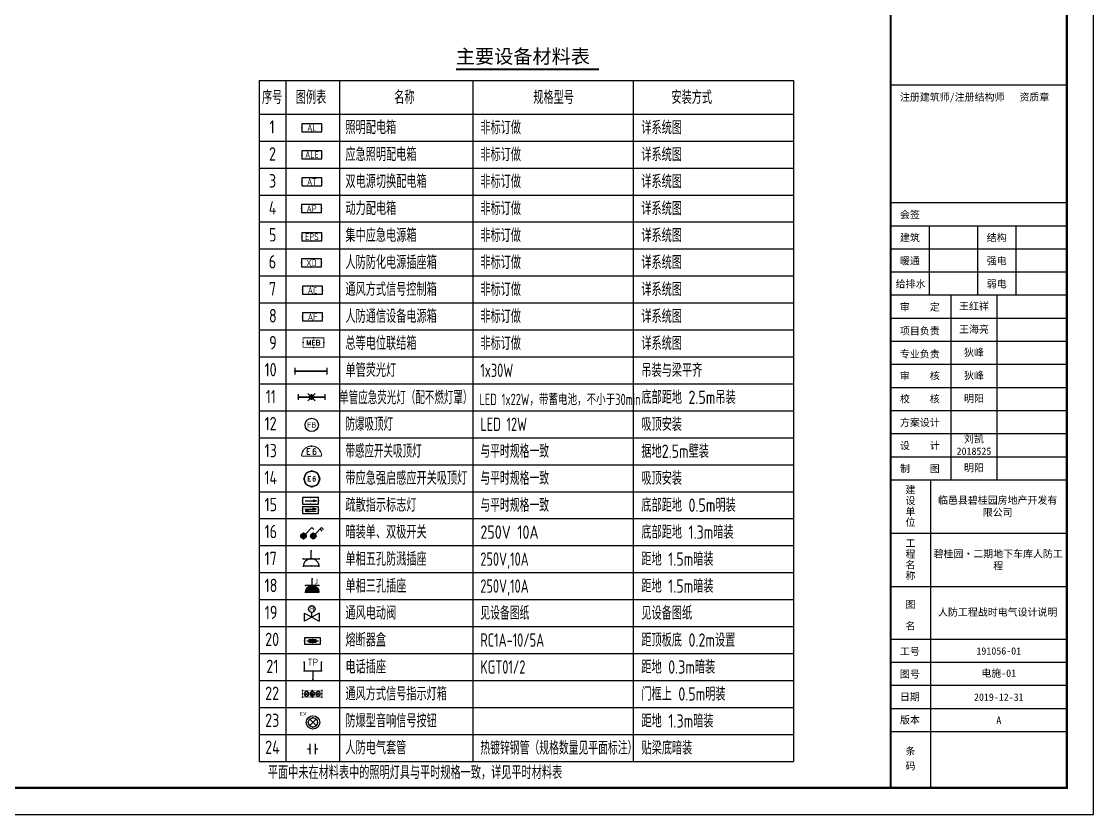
# Model space of a CAD drawing. Extents: x 1680526 to 2359975, y 920307 to 3738831.
# Drawn here: x 1828337 to 1868481, y 989707 to 1019407 of the extents above; entities that cross this region are included whole.
import ezdxf
from ezdxf.enums import TextEntityAlignment as Align

# ---------------------------------------------------------------- set-up
doc = ezdxf.new("R2010")
doc.units = 0
doc.header["$LTSCALE"] = 1000
doc.linetypes.add('A_A-(1参照)125中右$0$A_A-105右屋顶$0$窗', pattern=[0])
for name, color, linetype in [('DIM_SYMB', 3, 'Continuous'), ('ECA_TK', 7, 'Continuous'), ('EQUIP-动力', 3, 'Continuous'), ('EQUIP-安防', 3, 'Continuous'), ('EQUIP-插座', 3, 'Continuous'), ('EQUIP-照明', 3, 'Continuous'), ('EQUIP-箱柜', 3, 'Continuous'), ('EQUIP-通讯', 3, 'Continuous'), ('TEL_TEXT', 7, 'Continuous'), ('tk', 7, 'Continuous'), ('WALL', 2, 'Continuous'), ('人防电气套管', 6, 'Continuous')]:
    doc.layers.add(name, color=color, linetype=linetype)
doc.styles.add('_TCH_LABEL', font='COMPLEX', dxfattribs={"bigfont": 'GBCBIG'})
doc.styles.add('_TEL_DIM', font='TSSDENG', dxfattribs={"width": 0.8, "height": 3.5, "bigfont": 'TSSDCHN'})
doc.styles.get("Standard").update_dxf_attribs({"font": 'GBENOR', "bigfont": 'GBCBIG'})
doc.styles.add('SUNTXT', font='', dxfattribs={"height": 273})
doc.styles.add('电气字体', font='TSSDENG', dxfattribs={"width": 0.8, "height": 250, "bigfont": 'TSSDCHN'})
doc.styles.add('黑体', font='simhei.ttf', dxfattribs={"height": 10})
doc.styles.get('SUNTXT').set_extended_font_data('SimSun')

# ---------------------------------------------------------------- blocks, each defined once
blk = doc.blocks.new('10B_A1E图框')
blk.add_line((765, 184), (765, 584))
blk.add_line((765, 184), (765, 584))
blk.add_line((765, 184), (765, 584))
at = {"layer": 'ECA_TK'}
for p, q in [((765, 220.51), (831, 220.51)), ((779.58, 194.56), (779.58, 220.51)), ((797.5, 220.51), (797.5, 194.56)), ((812.08, 194.56), (812.08, 220.51)), ((765, 211.86), (831, 211.86)), ((765, 203.21), (831, 203.21)), ((787.68, 125.36), (787.68, 194.56)), ((804.77, 194.56), (804.77, 125.36)), ((765, 185.91), (831, 185.91)), ((765, 177.26), (831, 177.26)), ((765, 168.61), (831, 168.61)), ((765, 159.96), (831, 159.96)), ((765, 151.31), (831, 151.31)), ((765, 142.66), (831, 142.66)), ((765, 134.01), (831, 134.01)), ((765, 125.36), (831, 125.36)), ((780.03, 10), (780.03, 125.36)), ((765, 105.36), (831, 105.36)), ((765, 85.36), (831, 85.36)), ((831, 56.92), (765, 56.92)), ((831, 48.27), (765, 48.27)), ((831, 39.62), (765, 39.62)), ((831, 30.97), (765, 30.97))]:
    blk.add_line(p, q, dxfattribs=at)
blk.add_lwpolyline([(0, 0), (841, 0), (841, 594), (0, 594)], close=True, dxfattribs=at)
at = {"layer": 'ECA_TK', "const_width": 0.8}
blk.add_lwpolyline([(831, 10), (831, 584), (18, 584), (18, 10)], close=True, dxfattribs=at)
at = {"layer": 'ECA_TK'}
for points, const_width in [([(765, 10), (765, 584)], 0.8), ([(765, 273.16), (831, 273.16)], 0.5), ([(765, 229.16), (831, 229.16)], 0.5), ([(765, 194.56), (831, 194.56)], 0.5), ([(831, 65.57), (765, 65.57)], 0.5)]:
    blk.add_lwpolyline(points, dxfattribs=dict(at, const_width=const_width))
at = {"layer": 'ECA_TK', "linetype": 'Continuous', "style": 'SUNTXT'}
for s, height, p in [('注册建筑师/注册结构师   资质章', 2.7342, (768.5, 267.3)), ('会签', 2.734, (768.5, 223.3)), ('建筑', 2.734, (768.5, 214.65)), ('结构', 2.734, (801, 214.65)), ('暖通', 2.734, (768.5, 206)), ('强电', 2.734, (801, 206)), ('给排水', 2.734, (766.9, 197.35)), ('弱电', 2.734, (801, 197.35)), ('审    定', 2.734, (768.5, 188.7)), ('项目负责', 2.734, (768.5, 179.74)), ('专业负责', 2.734, (768.5, 171.09)), ('审    核', 2.734, (768.5, 162.93)), ('校    核', 2.734, (768.5, 154.28)), ('方案设计', 2.734, (768.5, 145.45)), ('设    计', 2.734, (768.5, 136.8)), ('制    图', 2.734, (768.5, 128.15)), ('建', 2.73, (770.59, 120.26)), ('设', 2.73, (770.59, 116.2)), ('单', 2.73, (770.59, 112.14)), ('位', 2.73, (770.59, 108.08)), ('工', 2.73, (770.59, 100.26)), ('程', 2.73, (770.59, 96.2)), ('名', 2.73, (770.59, 92.14)), ('称', 2.73, (770.59, 88.08)), ('图', 2.73, (770.59, 77.33)), ('名', 2.73, (770.59, 69.33)), ('工号', 2.734, (768.5, 59.71)), ('图号', 2.734, (768.5, 51.23)), ('日期', 2.734, (768.5, 42.72)), ('版本', 2.734, (768.5, 34.07)), ('条', 2.73, (770.59, 22.4)), ('码', 2.73, (770.59, 16.85))]:
    blk.add_text(s, height=height, dxfattribs=at).set_placement(p)
blk = doc.blocks.new('$equip_U$00000268(QXJ-1FY)')
at = {"const_width": 0.06}
blk.add_lwpolyline([(-0.72, 0), (0.72, 0), (0.72, 0.66), (-0.72, 0.66)], close=True, dxfattribs=at)
for p in [(-0.72, 0.33), (0, 0.66), (0, 0), (0.72, 0.33)]:
    blk.add_point(p)
at = {"color": 7, "style": '_TCH_LABEL'}
blk.add_attdef('$TEXT$', text='', height=0.36, dxfattribs=at).set_placement((-0.006, 0.325), align=Align.MIDDLE_CENTER)
at = {"color": 7, "style": '_TCH_LABEL', "flags": 1}
blk.add_attdef('A', text='', height=0.000025, dxfattribs=at).set_placement((0, 0), align=Align.MIDDLE_CENTER)
blk = doc.blocks.new('$equip$00001962')
for p, q in [((0.147, 0.356), (0.625, 0.833)), ((0.625, 0.833), (0.766, 0.692))]:
    blk.add_line(p, q)
blk.add_circle((0, 0.208), 0.208)
for p in [(-0.208, 0.208), (0, 0.417), (0, 0), (0.208, 0.208)]:
    blk.add_point(p)
for points in [[(-0.18, 0.313), (0.18, 0.313), (-0.208, 0.208), (0.208, 0.208)], [(-0.18, 0.104), (0.18, 0.104), (-0.208, 0.208), (0.208, 0.208)], [(-0.104, 0.389), (0.104, 0.389), (-0.18, 0.313), (0.18, 0.313)], [(-0.104, 0.028), (0.104, 0.028), (-0.18, 0.104), (0.18, 0.104)], [(0, 0.417), (0, 0.417), (-0.104, 0.389), (0.104, 0.389)], [(0, 0), (0, 0), (-0.104, 0.028), (0.104, 0.028)]]:
    blk.add_solid(points)
at = {"layer": 'TEL_TEXT', "style": '_TEL_DIM', "flags": 1}
blk.add_attdef('A', text='', height=0.00002, dxfattribs=at).set_placement((0, 0), align=Align.MIDDLE_CENTER)
blk = doc.blocks.new('$equip$00001963')
for p, q in [((0.147, 0.356), (0.625, 0.833)), ((0.625, 0.833), (0.766, 0.692)), ((0.512, 0.72), (0.653, 0.579))]:
    blk.add_line(p, q)
blk.add_circle((0, 0.208), 0.208)
for p in [(-0.208, 0.208), (0, 0.417), (0, 0), (0.208, 0.208)]:
    blk.add_point(p)
for points in [[(-0.18, 0.313), (0.18, 0.313), (-0.208, 0.208), (0.208, 0.208)], [(-0.18, 0.104), (0.18, 0.104), (-0.208, 0.208), (0.208, 0.208)], [(-0.104, 0.389), (0.104, 0.389), (-0.18, 0.313), (0.18, 0.313)], [(-0.104, 0.028), (0.104, 0.028), (-0.18, 0.104), (0.18, 0.104)], [(0, 0.417), (0, 0.417), (-0.104, 0.389), (0.104, 0.389)], [(0, 0), (0, 0), (-0.104, 0.028), (0.104, 0.028)]]:
    blk.add_solid(points)
at = {"layer": 'TEL_TEXT', "style": '_TEL_DIM', "flags": 1}
blk.add_attdef('A', text='', height=0.00002, dxfattribs=at).set_placement((0, 0), align=Align.MIDDLE_CENTER)
blk = doc.blocks.new('$equip$00002700')
for p, q in [((-0.75, 0.6), (-0.75, 0)), ((0.75, 0.6), (-0.75, 0.6)), ((-0.75, 0), (0.75, 0)), ((0.75, 0), (0.75, 0.6))]:
    blk.add_line(p, q)
at = {"const_width": 0.04}
blk.add_lwpolyline([(-0.75, 0.6), (-0.75, 0), (0.75, 0), (0.75, 0.6), (-0.75, 0.6), (-0.75, 0)], dxfattribs=at)
for p in [(-0.75, 0.3), (0, 0.6), (0, 0), (0.75, 0.3)]:
    blk.add_point(p)
at = {"color": 7}
blk.add_attdef('$TEXT$', text='', height=0.5, dxfattribs=at).set_placement((0, 0.3), align=Align.MIDDLE_CENTER)
at = {"color": 7, "style": '_TEL_DIM', "flags": 1}
for tag in ['A', 'REMARK']:
    blk.add_attdef(tag, text='', height=0.00002, dxfattribs=at).set_placement((0, 0), align=Align.MIDDLE_CENTER)
blk = doc.blocks.new('$equip$00002698')
for p, q in [((-0.75, 0.6), (-0.75, 0)), ((0.75, 0.6), (-0.75, 0.6)), ((-0.75, 0), (0.75, 0)), ((0.75, 0), (0.75, 0.6))]:
    blk.add_line(p, q)
at = {"const_width": 0.04}
blk.add_lwpolyline([(-0.75, 0.6), (-0.75, 0), (0.75, 0), (0.75, 0.6), (-0.75, 0.6), (-0.75, 0)], dxfattribs=at)
for p in [(-0.75, 0.3), (0, 0.6), (0, 0), (0.75, 0.3)]:
    blk.add_point(p)
at = {"color": 7}
blk.add_attdef('$TEXT$', text='', height=0.5, dxfattribs=at).set_placement((0, 0.3), align=Align.MIDDLE_CENTER)
at = {"color": 7, "style": '_TEL_DIM', "flags": 1}
for tag in ['A', 'REMARK']:
    blk.add_attdef(tag, text='', height=0.00002, dxfattribs=at).set_placement((0, 0), align=Align.MIDDLE_CENTER)
blk = doc.blocks.new('$equip$00001159')
for p, q in [((-1.2, 0.25), (-1.2, -0.25)), ((-1.2, 0), (1.2, 0)), ((1.2, 0.25), (1.2, -0.25))]:
    blk.add_line(p, q)
at = {"const_width": 0.14}
blk.add_lwpolyline([(-1.2, 0), (1.2, 0)], dxfattribs=at)
at = {"layer": 'EQUIP-照明'}
for p in [(-1.2, 0), (0, 0), (1.2, 0)]:
    blk.add_point(p, dxfattribs=at)
at = {"layer": 'EQUIP-照明', "flags": 9}
blk.add_attdef('A', (0, 0), '', height=0.00002, dxfattribs=at)
blk = doc.blocks.new('$equip$00001867')
for p, q in [((-0.5, 0.499), (-0.5, 0.999)), ((0.5, 0.999), (0.5, 0.499)), ((0.5, 0.499), (-0.5, 0.499)), ((0, 0.5), (0, 0))]:
    blk.add_line(p, q)
for p in [(-0.5, 0.999), (0.5, 0.999), (-0.5, 0.499), (0, 0), (0.5, 0.499)]:
    blk.add_point(p)
at = {"color": 7, "style": '_TEL_DIM'}
blk.add_attdef('$TEXT$', text='', height=0.4, dxfattribs=at).set_placement((0, 0.999), align=Align.MIDDLE_CENTER)
at = {"color": 7, "style": '_TEL_DIM', "flags": 1}
blk.add_attdef('A', text='', height=0.00002, dxfattribs=at).set_placement((0, 0), align=Align.MIDDLE_CENTER)
blk = doc.blocks.new('通风方式灯箱')
at = {"layer": 'EQUIP-安防'}
for p, q in [((-280, 61), (-156, -62)), ((-265, -45), (-156, 62)), ((-62, 61), (63, -62)), ((0, 0), (-61, -61)), ((0, 0), (63, 62)), ((0, 0), (63, -62)), ((155, 61), (280, -62)), ((171, -45), (280, 62)), ((-264, -45), (-280, -61)), ((-265, -45), (-265, -45)), ((-46, -46), (-61, -61)), ((-46, -46), (-46, -46)), ((-35, -80), (22, -22)), ((-2, -87), (43, -42)), ((172, -45), (156, -61)), ((171, -45), (171, -45))]:
    blk.add_line(p, q, dxfattribs=at)
at = {"layer": 'EQUIP-安防', "const_width": 22.8}
blk.add_lwpolyline([(-370, -123), (361, -123), (361, 123), (-370, 123), (-370, -133)], dxfattribs=at)
at = {"layer": 'EQUIP-安防'}
for centre, start, end in [((-217, 0), 0, 180), ((-217, 0), 180, 360), ((1, 0), 0, 180), ((1, 0), 180, 360), ((218, 0), 0, 180), ((218, 0), 180, 360), ((1, 0), 224.6186, 315.1352)]:
    blk.add_arc(centre, 87.4, start, end, dxfattribs=at)
blk = doc.blocks.new('$equip_U$00000071(TT)')
for p in [(-0.404, 0.272), (-0.404, 0.136), (-0.404, 0), (0, 0.272), (0, 0), (0.404, 0.272), (0.404, 0.142), (0.404, 0)]:
    blk.add_point(p)
at = {"color": 84, "linetype": 'Continuous', "xscale": 0.001104914045168183, "yscale": 0.001104914045168183, "zscale": 0.001104914045168183, "rotation": 180}
blk.add_blockref('通风方式灯箱', (-0.005, 0.136), dxfattribs=at)
at = {"color": 7, "style": '_TEL_DIM', "flags": 1}
for tag in ['A', 'REMARK']:
    blk.add_attdef(tag, text='', height=0.0000111, dxfattribs=at).set_placement((0, 0), align=Align.MIDDLE_CENTER)
blk = doc.blocks.new('$equip_U$00000075(TT)')
for p in [(-0.615, 0.137), (-0.009, 0.349), (0, 0.29), (0.597, 0.145), (-0.009, -0.058)]:
    blk.add_point(p)
at = {"xscale": 1.5, "yscale": 1.5, "zscale": 1.5, "rotation": 180}
blk.add_blockref('$equip_U$00000071(TT)', (-0.009, 0.349), dxfattribs=at)
at = {"color": 7, "style": '_TEL_DIM', "flags": 1}
for tag in ['A', 'REMARK']:
    blk.add_attdef(tag, text='', height=0.0000167, dxfattribs=at).set_placement((0, 0), align=Align.MIDDLE_CENTER)
blk = doc.blocks.new('$equip$00001490')
at = {"color": 0}
for p, q in [((0, 0.5), (0, 1)), ((-0.5, 0.5), (0.5, 0.5)), ((-0.497, 0.05), (0.497, 0.05))]:
    blk.add_line(p, q, dxfattribs=at)
blk.add_arc((0, 0), 0.5, 0, 180, dxfattribs=at)
for p in [(0, 1), (-0.5, 0.5), (0, 0.05), (0.5, 0.5)]:
    blk.add_point(p)
at = {"flags": 9}
blk.add_attdef('A', (0, 0), '', height=0.00002, dxfattribs=at)
blk = doc.blocks.new('$equip$00002601')
for p, q in [((-0.55, -0.9), (-0.55, -0.3)), ((-0.55, -0.3), (0.55, -0.9)), ((0.55, -0.3), (-0.55, -0.9)), ((0, -0.6), (0, -0.25)), ((0.55, -0.3), (0.55, -0.9))]:
    blk.add_line(p, q)
blk.add_circle((0, 0), 0.25)
for p in [(-0.25, 0), (0, 0.25), (0.25, 0), (-0.55, -0.6), (0.55, -0.6)]:
    blk.add_point(p)
at = {"color": 7, "style": '_TEL_DIM'}
blk.add_attdef('$TEXT$', text='', height=0.3, dxfattribs=at).set_placement((0, 0), align=Align.MIDDLE_CENTER)
at = {"color": 7, "style": '_TEL_DIM', "flags": 1}
blk.add_attdef('A', text='', height=0.00002, dxfattribs=at).set_placement((0, 0), align=Align.MIDDLE_CENTER)
blk = doc.blocks.new('$equip$00002708')
for p, q in [((-0.75, 0.6), (-0.75, 0)), ((0.75, 0.6), (-0.75, 0.6)), ((-0.75, 0), (0.75, 0)), ((0.75, 0), (0.75, 0.6))]:
    blk.add_line(p, q)
at = {"const_width": 0.04}
blk.add_lwpolyline([(-0.75, 0.6), (-0.75, 0), (0.75, 0), (0.75, 0.6), (-0.75, 0.6), (-0.75, 0)], dxfattribs=at)
for p in [(-0.75, 0.3), (0, 0.6), (0, 0), (0.75, 0.3)]:
    blk.add_point(p)
at = {"color": 7}
blk.add_attdef('$TEXT$', text='', height=0.5, dxfattribs=at).set_placement((0, 0.3), align=Align.MIDDLE_CENTER)
at = {"color": 7, "style": '_TEL_DIM', "flags": 1}
for tag in ['A', 'REMARK']:
    blk.add_attdef(tag, text='', height=0.00002, dxfattribs=at).set_placement((0, 0), align=Align.MIDDLE_CENTER)
blk = doc.blocks.new('$equip$00002705')
for p, q in [((-0.75, 0.6), (-0.75, 0)), ((0.75, 0.6), (-0.75, 0.6)), ((-0.75, 0), (0.75, 0)), ((0.75, 0), (0.75, 0.6))]:
    blk.add_line(p, q)
at = {"const_width": 0.04}
blk.add_lwpolyline([(-0.75, 0.6), (-0.75, 0), (0.75, 0), (0.75, 0.6), (-0.75, 0.6), (-0.75, 0)], dxfattribs=at)
for p in [(-0.75, 0.3), (0, 0.6), (0, 0), (0.75, 0.3)]:
    blk.add_point(p)
at = {"color": 7}
blk.add_attdef('$TEXT$', text='', height=0.5, dxfattribs=at).set_placement((0, 0.3), align=Align.MIDDLE_CENTER)
at = {"color": 7, "style": '_TEL_DIM', "flags": 1}
for tag in ['A', 'REMARK']:
    blk.add_attdef(tag, text='', height=0.00002, dxfattribs=at).set_placement((0, 0), align=Align.MIDDLE_CENTER)
blk = doc.blocks.new('$equip$00002699')
for p, q in [((-0.75, 0.6), (-0.75, 0)), ((0.75, 0.6), (-0.75, 0.6)), ((-0.75, 0), (0.75, 0)), ((0.75, 0), (0.75, 0.6))]:
    blk.add_line(p, q)
at = {"const_width": 0.04}
blk.add_lwpolyline([(-0.75, 0.6), (-0.75, 0), (0.75, 0), (0.75, 0.6), (-0.75, 0.6), (-0.75, 0)], dxfattribs=at)
for p in [(-0.75, 0.3), (0, 0.6), (0, 0), (0.75, 0.3)]:
    blk.add_point(p)
at = {"color": 7}
blk.add_attdef('$TEXT$', text='', height=0.5, dxfattribs=at).set_placement((0, 0.3), align=Align.MIDDLE_CENTER)
at = {"color": 7, "style": '_TEL_DIM', "flags": 1}
for tag in ['A', 'REMARK']:
    blk.add_attdef(tag, text='', height=0.00002, dxfattribs=at).set_placement((0, 0), align=Align.MIDDLE_CENTER)
blk = doc.blocks.new('$equip$00001764')
for p, q in [((-0.5, 1.05), (-0.5, 1)), ((-0.5, 1), (0.5, 1)), ((0.5, 1.05), (0.5, 1)), ((0.5, 0.5), (-0.5, 0.5)), ((0, 0.5), (0, 0))]:
    blk.add_line(p, q)
blk.add_arc((0, 1), 0.5, 180, 0)
for p in [(-0.5, 0.5), (0, 0), (0.5, 0.5)]:
    blk.add_point(p)
for points in [[(0.433, 0.75), (-0.433, 0.75), (0.5, 1), (-0.5, 1)], [(0.25, 0.567), (-0.25, 0.567), (0.433, 0.75), (-0.433, 0.75)], [(0, 0.5), (0, 0.5), (0.25, 0.567), (-0.25, 0.567)]]:
    blk.add_solid(points)
at = {"color": 7, "style": '_TEL_DIM'}
blk.add_attdef('$TEXT$', text='', height=0.4, dxfattribs=at).set_placement((0.303, 0.211), align=Align.MIDDLE_CENTER)
at = {"color": 7, "style": '_TEL_DIM', "flags": 1}
blk.add_attdef('A', text='', height=0.00002, dxfattribs=at).set_placement((0, 0), align=Align.MIDDLE_CENTER)
blk = doc.blocks.new('$equip$00002542')
h = blk.add_hatch(color=256)
h.paths.add_polyline_path([(-0.215, 0.29), (-0.503, 0.218), (-0.215, 0.218)])
h.paths.add_polyline_path([(-0.215, 0.218), (-0.503, 0.218), (-0.215, 0.146)])
h.paths.add_polyline_path([(0.215, 0.472), (0.215, 0.328), (0.503, 0.4)])
for p, q in [((-0.72, 0.6), (-0.72, 0)), ((0.72, 0.6), (-0.72, 0.6)), ((-0.72, 0), (0.72, 0)), ((-0.215, 0.29), (-0.503, 0.218)), ((-0.503, 0.218), (-0.215, 0.146)), ((-0.215, 0.146), (-0.215, 0.29)), ((0.215, 0.472), (0.215, 0.328)), ((0.503, 0.4), (0.215, 0.472)), ((0.215, 0.328), (0.503, 0.4)), ((0.72, 0), (0.72, 0.6))]:
    blk.add_line(p, q)
at = {"color": 7}
for p, q in [((-0.505, 0.4), (0.455, 0.4)), ((-0.503, 0.218), (0.505, 0.218))]:
    blk.add_line(p, q, dxfattribs=at)
at = {"const_width": 0.04}
blk.add_lwpolyline([(-0.72, 0.6), (-0.72, 0), (0.72, 0), (0.72, 0.6), (-0.72, 0.6), (-0.72, 0)], dxfattribs=at)
for p in [(-0.72, 0.3), (0, 0.6), (0, 0), (0.72, 0.3)]:
    blk.add_point(p)
at = {"color": 7, "style": '_TEL_DIM', "flags": 1}
blk.add_attdef('A', text='', height=0.00002, dxfattribs=at).set_placement((0, 0), align=Align.MIDDLE_CENTER)
blk = doc.blocks.new('$equip$00002540')
blk.add_hatch(color=256).paths.add_polyline_path([(0.24, 0.372), (0.24, 0.228), (0.528, 0.3)])
for p, q in [((-0.72, 0.6), (-0.72, 0)), ((0.72, 0.6), (-0.72, 0.6)), ((-0.72, 0), (0.72, 0)), ((0.24, 0.372), (0.24, 0.228)), ((0.528, 0.3), (0.24, 0.372)), ((0.24, 0.228), (0.528, 0.3)), ((0.72, 0), (0.72, 0.6))]:
    blk.add_line(p, q)
at = {"color": 7}
blk.add_line((-0.48, 0.3), (0.48, 0.3), dxfattribs=at)
at = {"const_width": 0.06}
blk.add_lwpolyline([(-0.72, 0.6), (-0.72, 0), (0.72, 0), (0.72, 0.6), (-0.72, 0.6), (-0.72, 0)], dxfattribs=at)
for p in [(-0.72, 0.3), (0, 0.6), (0, 0), (0.72, 0.3)]:
    blk.add_point(p)
at = {"color": 7, "style": '_TEL_DIM', "flags": 1}
blk.add_attdef('A', text='', height=0.00002, dxfattribs=at).set_placement((0, 0), align=Align.MIDDLE_CENTER)
blk = doc.blocks.new('$equip$00001838')
blk.add_circle((0, 0), 0.5)
at = {"color": 7, "style": '_TEL_DIM'}
blk.add_attdef('$TEXT$', text='', height=0.4, dxfattribs=at).set_placement((0, 0), align=Align.MIDDLE_CENTER)
at = {"color": 7, "style": '_TEL_DIM', "flags": 1}
blk.add_attdef('A', text='', height=0.00002, dxfattribs=at).set_placement((0, 0), align=Align.MIDDLE_CENTER)
blk = doc.blocks.new('$equip$00002522')
for p, q in [((-0.35, 0.35), (0.35, -0.35)), ((0.35, 0.35), (-0.35, -0.35))]:
    blk.add_line(p, q)
at = {"const_width": 0.02}
blk.add_lwpolyline([(0, 0.5, -1), (0, -0.5, -1), (0, 0.5, -0.256099)], format="xyb", dxfattribs=at)
blk.add_circle((0, 0), 0.5)
for p in [(-0.5, 0), (0, 0.5), (0.5, 0), (0, -0.5)]:
    blk.add_point(p)
at = {"color": 7, "style": '_TEL_DIM', "flags": 1}
blk.add_attdef('A', text='', height=0.00002, dxfattribs=at).set_placement((0, 0), align=Align.MIDDLE_CENTER)
at = {"color": 7, "style": '_TEL_DIM'}
blk.add_attdef('$TEXT$', text='', height=0.4, dxfattribs=at).set_placement((0.84, -0.39), align=Align.MIDDLE_CENTER)
blk = doc.blocks.new('TG11')
at = {"layer": '人防电气套管', "const_width": 50}
for points in [[(350, 100), (-50, 100)], [(150, 200), (150, 100)], [(350, -100), (-50, -100)], [(150, -100), (150, -200)]]:
    blk.add_lwpolyline(points, dxfattribs=at)
at = {"layer": '人防电气套管'}
blk.add_circle((150, 0), 0.00936, dxfattribs=at)
blk = doc.blocks.new('$equip_U$00000100(SKY-20180319PKB)')
for p, q in [((-1.2, 0.25), (-1.2, -0.25)), ((-1.2, 0), (1.2, 0)), ((0.333, 0.333), (-0.333, -0.333)), ((-0.333, 0.333), (0.333, -0.333)), ((1.2, 0.25), (1.2, -0.25))]:
    blk.add_line(p, q)
at = {"const_width": 0.14}
blk.add_lwpolyline([(-1.2, 0), (1.2, 0)], dxfattribs=at)
blk.add_circle((0, 0), 0.2)
for p in [(-1.2, 0), (0, 0.2), (1.2, 0), (0, -0.2)]:
    blk.add_point(p)
for points in [[(-0.173, 0.1), (0.173, 0.1), (-0.2, 0), (0.2, 0)], [(-0.173, -0.1), (0.173, -0.1), (-0.2, 0), (0.2, 0)], [(-0.1, 0.173), (0.1, 0.173), (-0.173, 0.1), (0.173, 0.1)], [(0, 0.2), (0, 0.2), (-0.1, 0.173), (0.1, 0.173)], [(-0.1, -0.173), (0.1, -0.173), (-0.173, -0.1), (0.173, -0.1)], [(0, -0.2), (0, -0.2), (-0.1, -0.173), (0.1, -0.173)]]:
    blk.add_solid(points)
at = {"layer": 'TEL_TEXT', "style": '_TEL_DIM', "flags": 1}
blk.add_attdef('A', text='', height=0.00002, dxfattribs=at).set_placement((0, 0), align=Align.MIDDLE_CENTER)
blk = doc.blocks.new('$equip$00001422')
for p, q in [((0.75, 0.6), (-0.75, 0.6)), ((-0.75, 0.6), (-0.75, 0)), ((-0.75, 0), (0.75, 0)), ((-0.55, 0.3), (0.55, 0.3)), ((0.75, 0), (0.75, 0.6))]:
    blk.add_line(p, q)
blk.add_lwpolyline([(-0.35, 0.4), (-0.35, 0.2), (0.35, 0.2), (0.35, 0.4)], close=True)
for p in [(-0.75, 0.3), (0, 0.6), (0, 0), (0.75, 0.3)]:
    blk.add_point(p)
at = {"style": '_TCH_LABEL', "flags": 9}
blk.add_attdef('A', (0, 0), '', height=0.00002, dxfattribs=at)
blk = doc.blocks.new('$equip_U$00000554(SKY-20170330TZX)')
at = {"color": 7, "lineweight": 0}
for p, q in [((-0.223, 0.15), (-0.074, 0.15)), ((-0.223, -0.15), (-0.223, 0.15)), ((-0.223, 0.007), (-0.131, 0.007)), ((0.086, 0.093), (0.075, 0.021)), ((0.075, 0.021), (0.075, -0.05)), ((0.109, 0.136), (0.086, 0.093)), ((0.109, 0.021), (0.086, -0.007)), ((0.143, 0.15), (0.109, 0.136)), ((0.143, 0.036), (0.109, 0.021)), ((0.166, 0.15), (0.143, 0.15)), ((0.154, 0.036), (0.143, 0.036)), ((0.189, 0.021), (0.154, 0.036)), ((0.2, 0.136), (0.166, 0.15)), ((0.212, -0.007), (0.189, 0.021)), ((0.212, 0.107), (0.2, 0.136)), ((-0.223, -0.15), (-0.074, -0.15)), ((0.086, -0.007), (0.075, -0.05)), ((0.075, -0.05), (0.086, -0.107)), ((0.086, -0.107), (0.109, -0.136)), ((0.109, -0.136), (0.143, -0.15)), ((0.143, -0.15), (0.154, -0.15)), ((0.154, -0.15), (0.189, -0.136)), ((0.189, -0.136), (0.212, -0.107)), ((0.223, -0.05), (0.212, -0.007)), ((0.212, -0.107), (0.223, -0.064)), ((0.223, -0.064), (0.223, -0.05))]:
    blk.add_line(p, q, dxfattribs=at)
at = {"lineweight": 0}
for radius in [0.5, 0.46]:
    blk.add_circle((0, 0), radius, dxfattribs=at)
for p in [(-0.5, 0), (0, 0.5), (0.5, 0), (0, -0.5)]:
    blk.add_point(p)
at = {"color": 7, "style": '_TEL_DIM', "flags": 1}
for tag in ['A', 'REMARK']:
    blk.add_attdef(tag, text='', height=0.00002, dxfattribs=at).set_placement((0, 0), align=Align.MIDDLE_CENTER)
blk = doc.blocks.new('$equip_U$00000555(SKY-20170330TZX)')
at = {"color": 7, "lineweight": 0}
for p, q in [((-0.223, 0.37), (-0.074, 0.37)), ((-0.223, 0.07), (-0.223, 0.37)), ((-0.223, 0.227), (-0.131, 0.227)), ((-0.223, 0.07), (-0.074, 0.07)), ((0.086, 0.313), (0.075, 0.241)), ((0.075, 0.241), (0.075, 0.17)), ((0.086, 0.213), (0.075, 0.17)), ((0.075, 0.17), (0.086, 0.113)), ((0.109, 0.356), (0.086, 0.313)), ((0.109, 0.241), (0.086, 0.213)), ((0.086, 0.113), (0.109, 0.084)), ((0.143, 0.37), (0.109, 0.356)), ((0.143, 0.256), (0.109, 0.241)), ((0.109, 0.084), (0.143, 0.07)), ((0.166, 0.37), (0.143, 0.37)), ((0.154, 0.256), (0.143, 0.256)), ((0.143, 0.07), (0.154, 0.07)), ((0.189, 0.241), (0.154, 0.256)), ((0.154, 0.07), (0.189, 0.084)), ((0.2, 0.356), (0.166, 0.37)), ((0.212, 0.213), (0.189, 0.241)), ((0.189, 0.084), (0.212, 0.113)), ((0.212, 0.327), (0.2, 0.356)), ((0.223, 0.17), (0.212, 0.213)), ((0.212, 0.113), (0.223, 0.156)), ((0.223, 0.156), (0.223, 0.17))]:
    blk.add_line(p, q, dxfattribs=at)
at = {"lineweight": 0, "const_width": 0.05}
blk.add_lwpolyline([(-0.5, 0), (0.5, 0, 1), (-0.5, 0, 1)], format="xyb", dxfattribs=at)
for p in [(-0.433, 0.25), (0, 0.5), (0.433, 0.25)]:
    blk.add_point(p)
at = {"color": 7, "style": '_TEL_DIM', "flags": 1}
for tag in ['A', 'REMARK']:
    blk.add_attdef(tag, text='', height=0.00002, dxfattribs=at).set_placement((0, 0), align=Align.MIDDLE_CENTER)

msp = doc.modelspace()

# ---------------------------------------------------------------- linework, layer by layer
msp.add_line((1837242.6, 1002807.5), (1857242.6, 1002807.5))
at = {"layer": 'DIM_SYMB', "const_width": 70}
msp.add_lwpolyline([(1844602.4, 1017616.1), (1849964.4, 1017616.1)], dxfattribs=at)
at = {"layer": 'EQUIP-照明'}
msp.add_circle((1839253.7, 993158.4), 250, dxfattribs=at)
at = {"layer": 'WALL', "color": 7}
for p, q in [((1837242.6, 1017199.6), (1857242.6, 1017199.6)), ((1837242.6, 1017199.6), (1837242.6, 991697.9)), ((1838242.6, 1017199.6), (1838242.6, 991697.9)), ((1840242.6, 1017199.6), (1840242.6, 991697.9)), ((1845242.6, 1017199.6), (1845242.6, 991697.9)), ((1851242.6, 1017199.6), (1851242.6, 991697.9)), ((1857242.6, 1017199.6), (1857242.6, 991697.9)), ((1837242.6, 1015937.1), (1857242.6, 1015937.1)), ((1837242.6, 1015937.1), (1857242.6, 1015937.1)), ((1837242.6, 1014927.1), (1857242.6, 1014927.1)), ((1837242.6, 1013917.2), (1857242.6, 1013917.2)), ((1837242.6, 1012907.2), (1857242.6, 1012907.2)), ((1837242.6, 1011897.2), (1857242.6, 1011897.2)), ((1837242.6, 1010887.3), (1857242.6, 1010887.3)), ((1837242.6, 1009877.3), (1857242.6, 1009877.3)), ((1837242.6, 1008867.3), (1857242.6, 1008867.3)), ((1837242.6, 1007857.4), (1857242.6, 1007857.4)), ((1837242.6, 1006847.4), (1857242.6, 1006847.4)), ((1837242.6, 1005837.4), (1857242.6, 1005837.4)), ((1837242.6, 1004827.4), (1857242.6, 1004827.4)), ((1837242.6, 1003817.5), (1857242.6, 1003817.5)), ((1837242.6, 1001797.5), (1857242.6, 1001797.5)), ((1837242.6, 1000787.6), (1857242.6, 1000787.6)), ((1837242.6, 999777.6), (1857242.6, 999777.6)), ((1837242.6, 998767.6), (1857242.6, 998767.6)), ((1837242.6, 997757.7), (1857242.6, 997757.7)), ((1837242.6, 996747.7), (1857242.6, 996747.7)), ((1837242.6, 995737.7), (1857242.6, 995737.7)), ((1837242.6, 994727.8), (1857242.6, 994727.8)), ((1837242.6, 993717.8), (1857242.6, 993717.8)), ((1837242.6, 992707.8), (1857242.6, 992707.8)), ((1837242.6, 991697.9), (1857242.6, 991697.9))]:
    msp.add_line(p, q, dxfattribs=at)

# ---------------------------------------------------------------- block references
at = {"layer": 'EQUIP-动力', "xscale": 500, "yscale": 500, "zscale": 500}
msp.add_blockref('$equip$00002601', (1839211.7, 997404.1), dxfattribs=at).add_auto_attribs({'$TEXT$': 'M'})
at = {"layer": 'EQUIP-安防', "xscale": 600, "yscale": 600, "zscale": 600}
msp.add_blockref('$equip_U$00000075(TT)', (1839228.5, 994144.2), dxfattribs=at)
at = {"layer": 'EQUIP-插座', "xscale": 600, "yscale": 600, "zscale": 600}
msp.add_blockref('$equip$00001490', (1839189, 998986.4), dxfattribs=at)
at = {"layer": 'EQUIP-插座'}
ref = msp.add_blockref('$equip$00001764', (1839224.2, 998536.9), dxfattribs=dict(at, xscale=-500, yscale=500, zscale=500, rotation=180))
ref.add_attrib('$TEXT$', 'J', dxfattribs={"layer": '0', "color": 7, "height": 200, "style": '_TEL_DIM'}).set_placement((1839375.8, 998431.4), align=Align.MIDDLE_CENTER)
at = {"layer": 'EQUIP-照明'}
for name, p, xscale, yscale, zscale in [('$equip$00001159', (1839176.6, 1006309.6), 500, 500, 500), ('$equip_U$00000100(SKY-20180319PKB)', (1839198.9, 1005340.6), 420, 420, 420), ('$equip_U$00000555(SKY-20170330TZX)', (1839201.5, 1003133.1), 750, 750, 750), ('$equip_U$00000554(SKY-20170330TZX)', (1839211.3, 1002278), 600, 600, 600), ('$equip$00002540', (1839164.2, 1001330.6), 416.6666666667443, 416.6666666667443, 416.6666666667443), ('$equip$00002542', (1839164.2, 1000980.6), 416.6666666667443, 416.6666666667443, 416.6666666667443)]:
    msp.add_blockref(name, p, dxfattribs=dict(at, xscale=xscale, yscale=yscale, zscale=zscale))
at = {"layer": 'EQUIP-照明', "xscale": 500, "yscale": 500, "zscale": 500}
msp.add_blockref('$equip$00001838', (1839205.1, 1004297.3), dxfattribs=at).add_auto_attribs({'$TEXT$': 'FB'})
at = {"layer": 'EQUIP-照明', "linetype": 'A_A-(1参照)125中右$0$A_A-105右屋顶$0$窗', "xscale": 500, "yscale": 500, "zscale": 500}
for name, p in [('$equip$00001962', (1838898.6, 1000034.2)), ('$equip$00001963', (1839264, 1000034.2))]:
    msp.add_blockref(name, p, dxfattribs=at)
at = {"layer": 'EQUIP-照明'}
ref = msp.add_blockref('$equip$00002522', (1839253.7, 993158.4), dxfattribs=dict(at, xscale=350, yscale=350, zscale=350))
ref.add_attrib('$TEXT$', 'EX', dxfattribs={"layer": '0', "color": 7, "height": 140, "style": '_TEL_DIM'}).set_placement((1838894.1, 993475.9), align=Align.MIDDLE_CENTER)
at = {"layer": 'EQUIP-箱柜'}
for name, p, xscale, yscale, zscale, values in [('$equip$00002700', (1839215.7, 1015274), 500, 500, 500, {'$TEXT$': 'AL'}), ('$equip$00002700', (1839215.7, 1014264), 500, 500, 500, {'$TEXT$': 'ALE'}), ('$equip$00002700', (1839215.7, 1013254.1), 500, 500, 500, {'$TEXT$': 'AT'}), ('$equip$00002698', (1839200.6, 1012247.6), 500, 500, 500, {'$TEXT$': 'AP'}), ('$equip$00002699', (1839215.8, 1011194.4), 500, 500, 500, {'$TEXT$': 'EPS'}), ('$equip$00002705', (1839196, 1010217.8), 500, 500, 500, {'$TEXT$': 'XD'}), ('$equip$00002708', (1839232.2, 1009192.1), 500, 500, 500, {'$TEXT$': 'AC'}), ('$equip$00002699', (1839235.8, 1008193.5), 500, 500, 500, {'$TEXT$': 'AF'}), ('$equip_U$00000268(QXJ-1FY)', (1839269.6, 1007201.6), 539.7020507813431, 539.7020507813431, 539.7020507813431, {'$TEXT$': 'MEB'})]:
    msp.add_blockref(name, p, dxfattribs=dict(at, xscale=xscale, yscale=yscale, zscale=zscale)).add_auto_attribs(values)
at = {"layer": 'EQUIP-箱柜', "xscale": 400, "yscale": 400, "zscale": 400}
msp.add_blockref('$equip$00001422', (1839237.5, 996088.5), dxfattribs=at)
at = {"layer": 'EQUIP-通讯', "color": 3}
ref = msp.add_blockref('$equip$00001867', (1839247.1, 994763.2), dxfattribs=dict(at, xscale=-650, yscale=650, zscale=650))
ref.add_attrib('$TEXT$', 'TP', dxfattribs={"layer": '0', "color": 7, "height": 260, "style": '_TEL_DIM'}).set_placement((1839247.1, 995412.6), align=Align.MIDDLE_CENTER)
at = {"layer": 'tk', "xscale": 100, "yscale": 100, "zscale": 100}
msp.add_blockref('10B_A1E图框', (1784380.5, 989707), dxfattribs=at)
at = {"layer": '人防电气套管', "xscale": -1, "rotation": 270}
msp.add_blockref('TG11', (1839242.1, 992016.9), dxfattribs=at)

# ---------------------------------------------------------------- texts
at = {"style": '电气字体', "width": 0.8}
for s, p in [('序号', (1837345.1, 1016313.9)), ('图例表', (1838611.5, 1016313.9)), ('名称', (1842296.8, 1016315.8)), ('规格型号', (1847504.8, 1016311.9)), ('安装方式', (1852674.8, 1016315.8)), ('1', (1837628.1, 1015206.7)), ('2', (1837606.4, 1014196.7)), ('3', (1837606.4, 1013186.7)), ('4', (1837599.2, 1012176.8)), ('5', (1837606.4, 1011166.8)), ('6', (1837599.2, 1010156.8)), ('7', (1837606.4, 1009146.9)), ('8', (1837606.4, 1008136.9)), ('9', (1837613.6, 1007126.9)), ('10', (1837440.5, 1006117)), ('11', (1837483.8, 1005107)), ('12', (1837440.5, 1004097)), ('13', (1837440.5, 1003087.1)), ('14', (1837433.3, 1002077.1)), ('15', (1837440.5, 1001067.1)), ('16', (1837440.5, 1000057.1)), ('17', (1837440.5, 999047.2)), ('18', (1837440.5, 998037.2)), ('19', (1837447.7, 997027.2)), ('20', (1837462.1, 996017.3)), ('21', (1837505.4, 995007.3)), ('22', (1837462.1, 993997.3)), ('23', (1837462.1, 992987.4)), ('24', (1837462.1, 991977.4))]:
    msp.add_text(s, height=500, dxfattribs=at).set_placement(p)
at = {"style": '电气字体'}
for s, height, width, p in [('照明配电箱', 500, 0.8, (1840469.1, 1015437.1)), ('非标订做', 500, 0.8, (1845520.3, 1015432.1)), ('详系统图', 500, 0.8, (1851549.9, 1015432.1)), ('应急照明配电箱', 500, 0.8, (1840469.1, 1014427.1)), ('非标订做', 500, 0.8, (1845520.3, 1014422.1)), ('详系统图', 500, 0.8, (1851549.9, 1014422.1)), ('双电源切换配电箱', 500, 0.8, (1840469.1, 1013417.2)), ('非标订做', 500, 0.8, (1845520.3, 1013412.2)), ('详系统图', 500, 0.8, (1851549.9, 1013412.2)), ('动力配电箱', 500, 0.8, (1840469.1, 1012407.2)), ('非标订做', 500, 0.8, (1845520.3, 1012402.2)), ('详系统图', 500, 0.8, (1851549.9, 1012402.2)), ('集中应急电源箱', 500, 0.8, (1840469.1, 1011397.2)), ('非标订做', 500, 0.8, (1845520.3, 1011392.2)), ('详系统图', 500, 0.8, (1851549.9, 1011392.2)), ('人防防化电源插座箱', 500, 0.8, (1840469.1, 1010387.3)), ('非标订做', 500, 0.8, (1845520.3, 1010382.3)), ('详系统图', 500, 0.8, (1851549.9, 1010382.3)), ('通风方式信号控制箱', 500, 0.8, (1840469.1, 1009377.3)), ('非标订做', 500, 0.8, (1845520.3, 1009372.3)), ('详系统图', 500, 0.8, (1851549.9, 1009372.3)), ('人防通信设备电源箱', 500, 0.8, (1840469.1, 1008367.3)), ('非标订做', 500, 0.8, (1845520.3, 1008362.3)), ('详系统图', 500, 0.8, (1851549.9, 1008362.3)), ('总等电位联结箱', 500, 0.8, (1840469.1, 1007357.4)), ('非标订做', 500, 0.8, (1845520.3, 1007352.4)), ('详系统图', 500, 0.8, (1851549.9, 1007352.4)), ('单管荧光灯', 500, 0.8, (1840469.1, 1006347.4)), ('1x30W', 500, 0.7, (1845520.3, 1006342.4)), ('吊装与梁平齐', 500, 0.8, (1851549.9, 1006342.4)), ('单管应急荧光灯（配不燃灯罩）', 500, 0.75, (1840236.4, 1005320.8)), ('底部距地 2.5m吊装', 500, 0.8, (1851549.9, 1005332.4)), ('LED 1x22W，带蓄电池，不小于30min', 425, 0.7, (1845483.8, 1005253.3)), ('防爆吸顶灯', 500, 0.75, (1840469.1, 1004327.5)), ('LED 12W', 500, 0.7, (1845520.3, 1004322.5)), ('吸顶安装', 500, 0.8, (1851549.9, 1004322.5)), ('带感应开关吸顶灯', 500, 0.75, (1840469.1, 1003317.5)), ('与平时规格一致', 500, 0.7, (1845520.3, 1003312.5)), ('据地2.5m壁装 ', 500, 0.8, (1851549.9, 1003312.5)), ('带应急强启感应开关吸顶灯', 500, 0.8, (1840469.1, 1002307.5)), ('与平时规格一致', 500, 0.7, (1845520.3, 1002302.5)), ('吸顶安装', 500, 0.8, (1851549.9, 1002302.5)), ('疏散指示标志灯', 500, 0.8, (1840469.1, 1001297.6)), ('与平时规格一致', 500, 0.7, (1845520.3, 1001292.6)), ('底部距地 0.5m明装', 500, 0.8, (1851549.9, 1001292.6)), ('暗装单、双极开关', 500, 0.8, (1840469.1, 1000287.6)), ('250V 10A', 500, 0.8, (1845520.3, 1000282.6)), ('底部距地 1.3m暗装', 500, 0.8, (1851549.9, 1000282.6)), ('单相五孔防溅插座', 500, 0.8, (1840469.1, 999277.6)), ('距地 1.5m暗装', 500, 0.8, (1851549.9, 999272.6)), ('250V,10A', 500, 0.7, (1845520.3, 999272.6)), ('单相三孔插座', 500, 0.8, (1840469.1, 998267.6)), ('250V,10A', 500, 0.7, (1845520.3, 998262.6)), ('距地 1.5m暗装', 500, 0.8, (1851549.9, 998262.6)), ('通风电动阀', 500, 0.8, (1840469.1, 997257.7)), ('见设备图纸', 500, 0.7, (1845520.3, 997252.7)), ('见设备图纸', 500, 0.8, (1851549.9, 997252.7)), ('熔断器盒', 500, 0.8, (1840469.1, 996247.7)), ('RC1A-10/5A', 500, 0.7, (1845520.3, 996242.7)), ('距顶板底 0.2m设置', 500, 0.8, (1851549.9, 996242.7)), ('电话插座', 500, 0.8, (1840469.1, 995237.7)), ('KGT01/2', 500, 0.7, (1845520.3, 995232.7)), ('距地 0.3m暗装', 500, 0.8, (1851549.9, 995232.7)), ('通风方式信号指示灯箱', 500, 0.8, (1840469.1, 994227.8)), ('门框上 0.5m明装', 500, 0.8, (1851549.9, 994222.8)), ('防爆型音响信号按钮', 500, 0.8, (1840469.1, 993217.8)), ('距地 1.3m暗装', 500, 0.8, (1851556.2, 993212.8)), ('人防电气套管', 500, 0.8, (1840469.1, 992207.8)), ('热镀锌钢管（规格数量见平面标注）', 500, 0.7, (1845520.3, 992202.8)), ('贴梁底暗装', 500, 0.8, (1851556.2, 992202.8)), ('平面中未在材料表中的照明灯具与平时规格一致，详见平时材料表', 500, 0.8, (1837564, 991282.6))]:
    msp.add_text(s, height=height, dxfattribs=dict(at, width=width)).set_placement(p, align=Align.MIDDLE_LEFT)
at = {"layer": 'DIM_SYMB', "color": 7, "style": '黑体'}
msp.add_text('主要设备材料表', height=525.74, dxfattribs=at).set_placement((1844602.4, 1017835.8))
at = {"layer": 'tk', "char_height": 273, "attachment_point": 5}
for s, insert, width, style in [('王红祥', (1864003, 1008730.5), 1709, 'SUNTXT'), ('王海亮', (1864003, 1007865.5), 1709, 'SUNTXT'), ('狄峰', (1864003, 1007000.5), 1709, 'SUNTXT'), ('狄峰', (1864003, 1006135.5), 1709, 'SUNTXT'), ('明阳', (1864003, 1005270.5), 1709, 'SUNTXT'), ('刘凯2018525', (1864003, 1003540.5), 1709, 'SUNTXT'), ('明阳', (1864003, 1002675.5), 1709, 'SUNTXT'), ('临邑县碧桂园房地产开发有限公司', (1864889.5, 1001235.5), 4672, '黑体'), ('碧桂园·二期地下车库人防工程', (1864909.4, 999229.7), 4911.999, '黑体'), ('人防工程战时电气设计说明', (1864891.5, 997270.5), 4698, '黑体'), ('191056-01', (1864932, 995831.5), 5097, '黑体'), ('电施-01', (1864929, 994987), 4839, '黑体'), ('2019-12-31', (1864932, 994101.5), 5097, '黑体'), ('A', (1864932, 993236.5), 5097, '黑体')]:
    msp.add_mtext(s, dxfattribs=dict(at, insert=insert, width=width, style=style))

doc.saveas('drawing.dxf')
